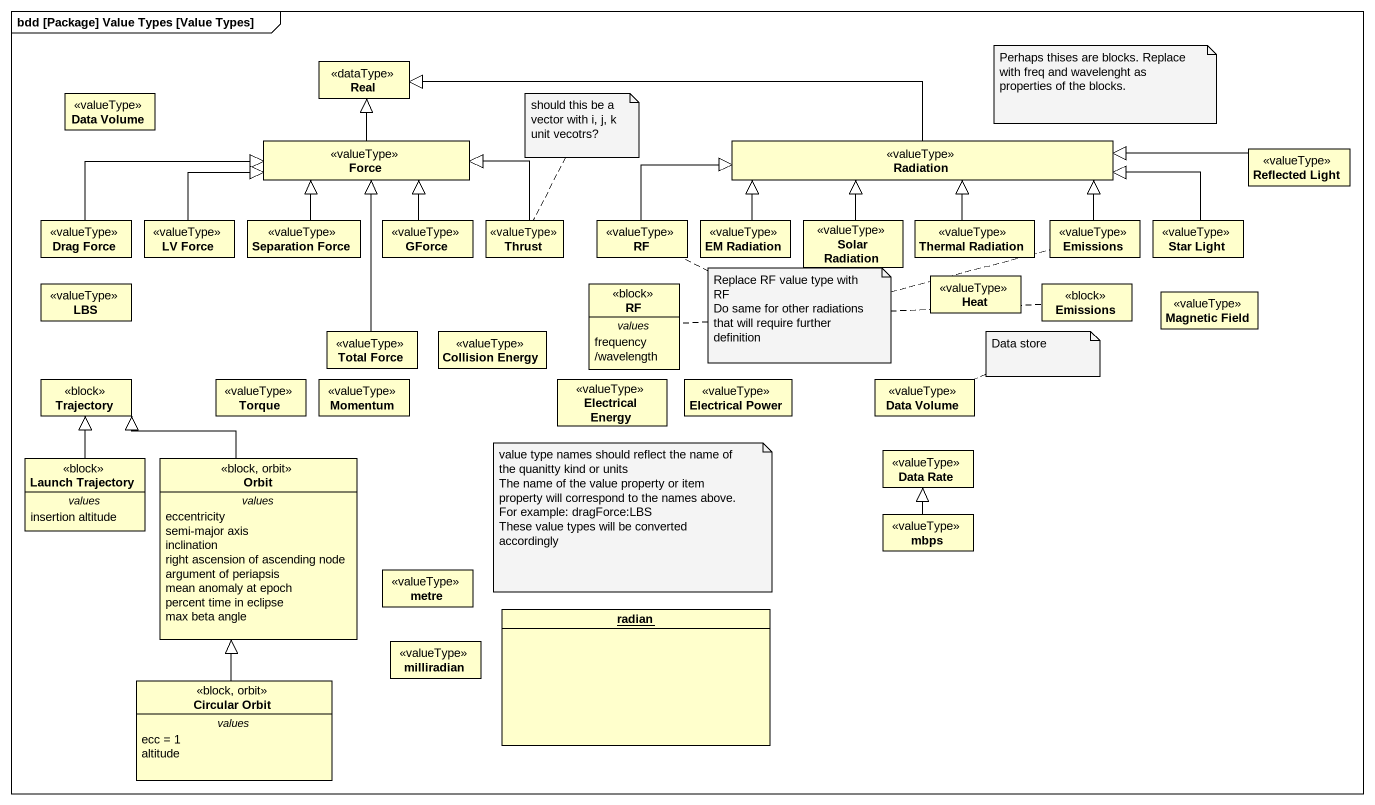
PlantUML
@startuml
mainframe bdd [Package] Value Types [Value Types]
hide circle
hide empty members
class "Data Volume" as Data_Volume <<valueType>>
class Real <<dataType>>
class Force <<valueType>>
class Radiation <<valueType>>
class "Reflected Light" as Reflected_Light <<valueType>>
class "Drag Force" as Drag_Force <<valueType>>
class "LV Force" as LV_Force <<valueType>>
class "Separation Force" as Separation_Force <<valueType>>
class GForce <<valueType>>
class Thrust <<valueType>>
class RF <<valueType>>
class "EM Radiation" as EM_Radiation <<valueType>>
class "Solar Radiation" as Solar_Radiation <<valueType>>
class "Thermal Radiation" as Thermal_Radiation <<valueType>>
class Emissions <<valueType>>
class "Star Light" as Star_Light <<valueType>>
class LBS <<valueType>>
class "RF" as RF_2 <<block>> {
  -- values --
  frequency
  /wavelength
}
class Heat <<valueType>>
class "Emissions" as Emissions_2 <<block>>
class "Magnetic Field" as Magnetic_Field <<valueType>>
class "Total Force" as Total_Force <<valueType>>
class "Collision Energy" as Collision_Energy <<valueType>>
class Trajectory <<block>>
class Torque <<valueType>>
class Momentum <<valueType>>
class "Electrical Energy" as Electrical_Energy <<valueType>>
class "Electrical Power" as Electrical_Power <<valueType>>
class "Data Volume" as Data_Volume_2 <<valueType>>
class "Data Rate" as Data_Rate <<valueType>>
class "Launch Trajectory" as Launch_Trajectory <<block>> {
  -- values --
  insertion altitude
}
class Orbit <<block, orbit>> {
  -- values --
  eccentricity
  semi-major axis
  inclination
  right ascension of ascending node
  argument of periapsis
  mean anomaly at epoch
  percent time in eclipse
  max beta angle
}
class mbps <<valueType>>
class metre <<valueType>>
class milliradian <<valueType>>
object radian
class "Circular Orbit" as Circular_Orbit <<block, orbit>> {
  -- values --
  ecc = 1
  altitude
}
Force -up-|> Real
Radiation -left-|> Real
Reflected_Light -left-|> Radiation
Drag_Force -right-|> Force
LV_Force -right-|> Force
Separation_Force -up-|> Force
GForce -up-|> Force
Thrust -left-|> Force
RF -right-|> Radiation
EM_Radiation -right-|> Radiation
Solar_Radiation -up-|> Radiation
Thermal_Radiation -up-|> Radiation
Emissions -left-|> Radiation
Star_Light -left-|> Radiation
Total_Force -up-|> Force
Launch_Trajectory -up-|> Trajectory
Orbit -up-|> Trajectory
mbps -up-|> Data_Rate
Circular_Orbit -up-|> Orbit
note as N1
  Perhaps thises are blocks. Replace with freq and wavelenght as properties of the blocks.
end note
note top of Thrust : should this be a vector with i, j, k unit vecotrs?
note as N3
  Replace RF value type with RF
  Do same for other radiations that will require further definition
end note
N3 .. RF_2
N3 .. RF
N3 .. Emissions
N3 .. Emissions_2
note right of Data_Volume_2 : Data store
note as N5
  value type names should reflect the name of the quanitty kind or units
  The name of the value property or item property will correspond to the names above. For example: dragForce:LBS
  These value types will be converted accordingly
end note
@enduml
